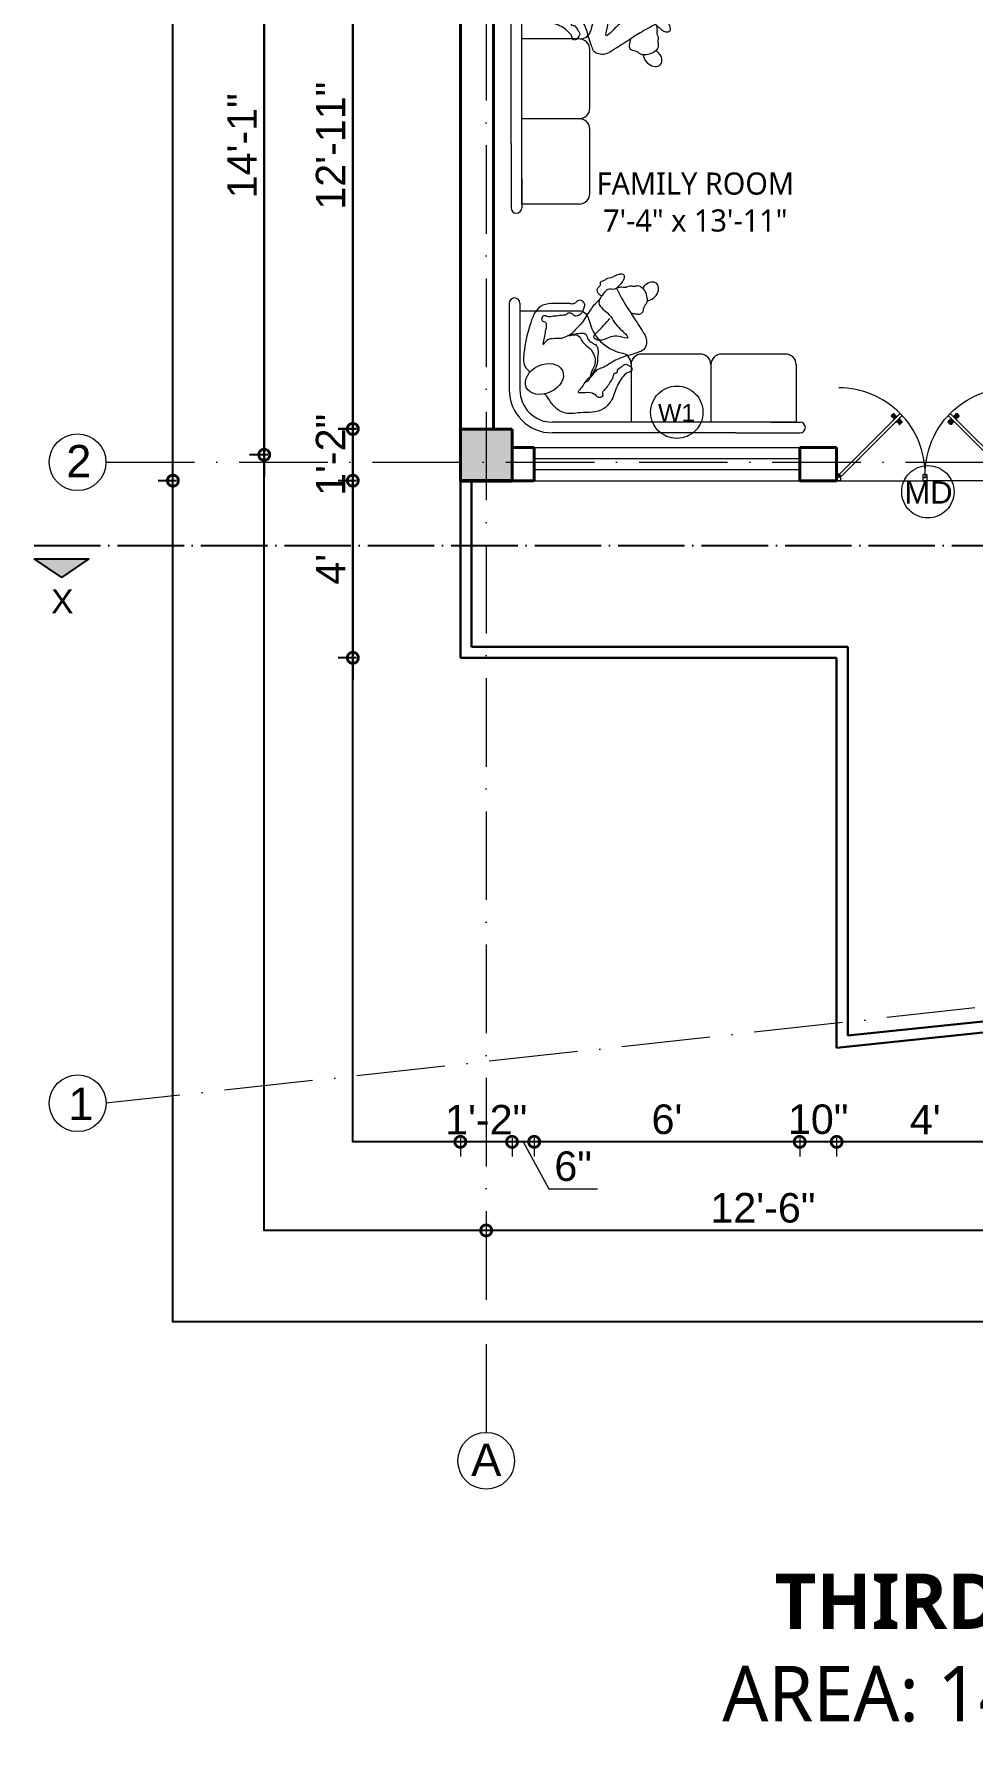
# Model space of a CAD drawing. Header units: inches. Extents: x -71 to 2682309, y -3332 to 801571.
# Drawn here: x 2657460.9 to 2657715.2, y 800503.8 to 800966 of the extents above; entities that cross this region are included whole.
import ezdxf

# ---------------------------------------------------------------- set-up
doc = ezdxf.new("R2010")
doc.units = ezdxf.units.IN
doc.header["$MEASUREMENT"] = 0
doc.header["$PDMODE"] = 99
for name, pattern in [('ACAD_ISO04W100', [30, 24, -3, 0, -3]), ('ACAD_ISO10W100', [18, 12, -3, 0, -3]), ('SOLID', [0])]:
    doc.linetypes.add(name, pattern=pattern)
for name, color, linetype in [('Column & Beam', 7, 'Continuous'), ('HACTH', 7, 'Continuous'), ('lettring', 7, 'Continuous'), ('text EA', 7, 'Continuous')]:
    doc.layers.add(name, color=color, linetype=linetype)
for name, color, linetype, lineweight in [('CONC. OUTLINE RA', 150, 'Continuous', 40), ('dimension EA', 251, 'Continuous', 5), ('ele 4', 114, 'Continuous', 9), ('elev 2', 20, 'Continuous', 25), ('FIXTURES', 23, 'Continuous', 9), ('HATCH RA', 8, 'Continuous', 9), ('PUERTAS', 7, 'Continuous', 13), ('Text', 7, 'Continuous', 20), ('TEXT RA', 254, 'Continuous', 20), ('TEXTURE EA', 8, 'ACAD_ISO10W100', 9), ('wall EA', 24, 'Continuous', 40), ('WALL RA', 42, 'Continuous', 50), ('WALL__HALF_NEW', 42, 'Continuous', 30), ('Win EA', 114, 'Continuous', 5)]:
    doc.layers.add(name, color=color, linetype=linetype, lineweight=lineweight)
doc.styles.add('EAPL', font='arial.ttf', dxfattribs={"height": 8})
doc.styles.get("Standard").update_dxf_attribs({"font": 'arial.ttf'})
doc.dimstyles.new('EA Copy of 1-8', dxfattribs={"dimtxt": 8, "dimasz": 6, "dimexe": 4, "dimexo": 6, "dimgap": 2, "dimtad": 1, "dimdec": 0, "dimzin": 0, "dimdsep": 46, "dimlunit": 3, "dimtxsty": 'EAPL', "dimblk": 'DOTSMALL', "dimcen": -0.09, "dimdle": 6, "dimclrd": 256, "dimclre": 256, "dimclrt": 256, "dimadec": 0, "dimazin": 0, "dimtfac": 8, "dimtdec": 0, "dimtix": 1, "dimtmove": 0, "dimatfit": 3, "dimldrblk": 'OPEN30', "dimfxl": 1, "dimfxlon": 1, "dimtolj": 1, "dimtzin": 0, "dimlwd": -1, "dimlwe": -1, "dimarcsym": 0})

# ---------------------------------------------------------------- blocks, each defined once
blk = doc.blocks.new('COLUMN')
at = {"layer": 'HACTH', "lineweight": 30, "transparency": 33554541}
h = blk.add_hatch(color=256, dxfattribs=at)
h.dxf.hatch_style = 1
h.paths.add_polyline_path([(2659104.19, 784576.38), (2659090.19, 784576.38), (2659090.19, 784562.38), (2659104.19, 784562.38)])
at = {"layer": 'CONC. OUTLINE RA'}
blk.add_lwpolyline([(2659090.19, 784576.38), (2659104.19, 784576.38), (2659104.19, 784562.38), (2659090.19, 784562.38)], close=True, dxfattribs=at)
blk = doc.blocks.new('3ft')
at = {"layer": 'PUERTAS', "color": 6}
for p, q in [((1.01, 2.52), (25.23, 26.74)), ((26.05, 25.92), (1.77, 1.64)), ((26.05, 25.92), (25.23, 26.74)), ((0, 2.4), (0, 0)), ((0.72, 2.4), (0, 2.4)), ((1.6, 0), (0, 0)), ((0.72, 1.52), (0.72, 2.44)), ((0.8, 1.52), (0.72, 1.52)), ((0.8, 1.52), (0.8, 2.41)), ((0.8, 1.2), (0.8, 1.52)), ((1.6, 1.2), (0.8, 1.2)), ((1.57, 1.84), (0.94, 2.47)), ((1.63, 1.89), (0.97, 2.55)), ((1.63, 1.89), (1.57, 1.84)), ((1.77, 1.64), (1.57, 1.84)), ((1.6, 0), (1.6, 1.2)), ((34.4, 0), (34.4, 1.2)), ((34.4, 1.2), (35.2, 1.2)), ((34.4, 0), (36, 0)), ((35.2, 1.2), (35.2, 2.4)), ((35.2, 2.4), (36, 2.4)), ((36, 0), (36, 2.4))]:
    blk.add_line(p, q, dxfattribs=at)
at = {"layer": 'PUERTAS', "color": 8}
for p, q in [((22.57, 24.94), (21.65, 25.68)), ((22.63, 24.99), (21.69, 25.75)), ((22.74, 25.1), (21.84, 25.9)), ((22.13, 26.28), (21.98, 26.13)), ((22.88, 25.24), (22.01, 26.06)), ((22.13, 26.28), (22.27, 26.42)), ((22.29, 26.41), (22.27, 26.42)), ((23.16, 25.52), (22.34, 26.39)), ((23.3, 25.66), (22.5, 26.56)), ((23.41, 25.77), (22.65, 26.71)), ((22.69, 24.32), (23.02, 24.83)), ((23.46, 25.83), (22.72, 26.75)), ((22.95, 24.96), (22.84, 25.07)), ((22.98, 24.99), (22.86, 25.1)), ((23.03, 25.04), (22.91, 25.15)), ((22.91, 24.53), (23.1, 24.91)), ((23.11, 25.12), (22.99, 25.23)), ((23.13, 24.76), (23.18, 24.99)), ((23.28, 25.3), (23.17, 25.41)), ((23.36, 25.37), (23.25, 25.49)), ((23.31, 24.94), (23.28, 25.08)), ((23.41, 25.43), (23.3, 25.54)), ((23.46, 25.09), (23.32, 25.13)), ((23.44, 25.45), (23.33, 25.56)), ((23.64, 25.27), (23.41, 25.22)), ((23.87, 25.49), (23.49, 25.3)), ((24.08, 25.71), (23.57, 25.38)), ((23.63, 23.38), (24.14, 23.72)), ((23.84, 23.6), (24.22, 23.79)), ((24.07, 23.82), (24.3, 23.88)), ((24.25, 24), (24.39, 23.97)), ((24.25, 23.26), (24.99, 22.34)), ((24.27, 23.64), (24.38, 23.53)), ((24.3, 23.67), (24.41, 23.56)), ((24.3, 23.32), (25.06, 22.38)), ((24.35, 23.72), (24.46, 23.61)), ((24.4, 24.15), (24.43, 24.01)), ((24.41, 23.43), (25.2, 22.53)), ((24.43, 23.8), (24.54, 23.69)), ((24.58, 24.33), (24.52, 24.1)), ((24.55, 23.57), (25.37, 22.7)), ((24.6, 23.97), (24.72, 23.86)), ((24.8, 24.56), (24.61, 24.18)), ((25.02, 24.77), (24.68, 24.26)), ((24.68, 24.05), (24.79, 23.94)), ((24.73, 24.1), (24.85, 23.99)), ((24.76, 24.13), (24.87, 24.02)), ((24.83, 23.85), (25.7, 23.03)), ((24.97, 23.99), (25.87, 23.2)), ((25.08, 24.1), (26.02, 23.34)), ((25.14, 24.15), (26.06, 23.41)), ((25.58, 22.82), (25.43, 22.67)), ((25.58, 22.82), (25.73, 22.97)), ((25.72, 22.98), (25.73, 22.97)), ((0, 0), (36, 0))]:
    blk.add_line(p, q, dxfattribs=at)
at = {"layer": 'PUERTAS', "color": 1}
for p, q in [((21.67, 25.73), (22.17, 26.23)), ((22.49, 24.95), (21.67, 25.61)), ((21.7, 25.82), (22.14, 26.26)), ((21.73, 25.79), (21.7, 25.82)), ((22.58, 26.7), (22.14, 26.26)), ((22.67, 26.73), (22.17, 26.23)), ((22.61, 26.67), (22.58, 26.7)), ((22.6, 24.96), (23.02, 25.38)), ((22.61, 24.25), (22.92, 24.72)), ((22.62, 24.13), (22.61, 24.14)), ((22.7, 25.07), (22.71, 25.06)), ((23.45, 25.91), (22.79, 26.73)), ((22.82, 25.06), (23.08, 25.32)), ((22.94, 24.95), (22.83, 25.07)), ((22.92, 24.72), (22.92, 24.72)), ((22.93, 24.94), (23.19, 25.21)), ((22.93, 24.84), (22.93, 24.83)), ((23.44, 25.81), (23.02, 25.38)), ((23.34, 25.58), (23.08, 25.32)), ((23.46, 25.47), (23.19, 25.21)), ((23.33, 25.7), (23.34, 25.69)), ((23.45, 25.46), (23.33, 25.57)), ((23.44, 23.31), (23.45, 23.3)), ((23.56, 23.3), (24.03, 23.61)), ((23.57, 25.47), (23.57, 25.47)), ((24.15, 25.79), (23.68, 25.48)), ((23.68, 25.48), (23.68, 25.48)), ((24.03, 23.61), (24.03, 23.62)), ((24.14, 23.62), (24.14, 23.62)), ((24.25, 23.62), (24.51, 23.89)), ((24.27, 25.78), (24.26, 25.79)), ((24.26, 23.29), (24.69, 23.71)), ((24.26, 23.63), (24.37, 23.52)), ((24.26, 23.18), (24.92, 22.37)), ((24.37, 23.52), (24.63, 23.77)), ((24.37, 23.4), (24.37, 23.4)), ((24.78, 24.15), (24.51, 23.89)), ((24.89, 24.03), (24.63, 23.77)), ((25.11, 24.14), (24.69, 23.71)), ((24.77, 24.14), (24.88, 24.03)), ((24.79, 24.38), (24.78, 24.37)), ((24.78, 24.26), (24.78, 24.26)), ((25.1, 24.84), (24.79, 24.38)), ((25, 24.03), (25, 24.03)), ((25.04, 22.36), (25.54, 22.86)), ((25.09, 24.96), (25.1, 24.95)), ((25.1, 22.42), (25.13, 22.39)), ((25.13, 22.39), (25.57, 22.83)), ((25.22, 24.14), (26.03, 23.48)), ((26.04, 23.37), (25.54, 22.86)), ((26.01, 23.27), (25.57, 22.83)), ((25.98, 23.3), (26.01, 23.27))]:
    blk.add_line(p, q, dxfattribs=at)
at = {"layer": 'PUERTAS', "color": 2}
for p, q in [((21.99, 26.11), (21.98, 26.13)), ((25.42, 22.68), (25.43, 22.67))]:
    blk.add_line(p, q, dxfattribs=at)
at = {"layer": 'PUERTAS', "color": 6}
for radius in [0.155, 0.0752]:
    blk.add_circle((0.82, 2.56), radius, dxfattribs=at)
blk.add_arc((0.82, 2.56), 34.38, 359.72845, 90.03333, dxfattribs=at)
at = {"layer": 'PUERTAS', "color": 1}
for centre, start, end in [((22.54, 25.01), 231.07637, 315), ((22.67, 24.2), 135, 225), ((22.73, 26.68), 38.92363, 135), ((22.77, 25.12), 225, 315), ((22.99, 24.89), 135, 219.74275), ((22.87, 24.78), 315, 39.74275), ((23.28, 25.63), 315, 45), ((23.39, 25.86), 315, 38.92363), ((23.51, 23.36), 225, 315), ((23.51, 25.41), 50.25725, 135), ((23.62, 25.53), 230.25725, 315), ((24.09, 23.56), 50.25725, 135), ((24.2, 23.68), 230.25725, 315), ((24.2, 25.73), 45, 135), ((24.32, 23.23), 135, 218.92363), ((24.42, 23.46), 135, 225), ((24.84, 24.31), 135, 219.74275), ((24.72, 24.21), 315, 39.74275), ((24.94, 23.98), 45, 135), ((24.98, 22.42), 218.92363, 315), ((25.04, 24.89), 315, 45), ((25.17, 24.08), 51.07637, 135), ((25.98, 23.42), 315, 51.07637)]:
    blk.add_arc(centre, 0.08, start, end, dxfattribs=at)
blk = doc.blocks.new('*U327')
at = {"color": 3, "xscale": -1}
blk.add_blockref('3ft', (42, 0), dxfattribs=at)
blk = doc.blocks.new('_DotSmall')
at = {"color": 0, "linetype": 'ByBlock', "const_width": 0.5}
blk.add_lwpolyline([(-0.0625, 0, 1), (0.0625, 0, 1)], format="xyb", close=True, dxfattribs=at)
blk = doc.blocks.new('*D369')
at = {"layer": 'Defpoints', "color": 0, "transparency": 16777216}
for p in [(2657576.34, 800849.53), (2657590.34, 800849.53), (2657590.34, 800665.87)]:
    blk.add_point(p, dxfattribs=at)
at = {"layer": 'dimension EA', "transparency": 16777216}
for p, q in [((2657576.34, 800665.87), (2657570.34, 800665.87)), ((2657576.34, 800666.87), (2657576.34, 800661.87)), ((2657576.34, 800665.87), (2657590.34, 800665.87)), ((2657590.34, 800666.87), (2657590.34, 800661.87)), ((2657590.34, 800665.87), (2657596.34, 800665.87))]:
    blk.add_line(p, q, dxfattribs=at)
at = {"layer": 'dimension EA', "transparency": 16777216, "xscale": 6, "yscale": 6, "zscale": 6}
blk.add_blockref('_DotSmall', (2657576.34, 800665.87), dxfattribs=at)
at = {"layer": 'dimension EA', "transparency": 16777216, "xscale": 6, "yscale": 6, "zscale": 6, "rotation": 180}
blk.add_blockref('_DotSmall', (2657590.34, 800665.87), dxfattribs=at)
at = {"layer": 'dimension EA', "transparency": 16777216, "insert": (2657583.34, 800671.88), "char_height": 8, "attachment_point": 5, "style": 'EAPL'}
blk.add_mtext('\\A1;1\'-2"', dxfattribs=at)
blk = doc.blocks.new('_Open30')
at = {"color": 0, "linetype": 'ByBlock', "lineweight": -2}
for p, q in [((-1, 0.268), (0, 0)), ((0, 0), (-1, -0.268)), ((0, 0), (-1, 0))]:
    blk.add_line(p, q, dxfattribs=at)
blk = doc.blocks.new('*D370')
at = {"layer": 'Defpoints', "color": 0, "transparency": 16777216}
for p in [(2657590.34, 800849.53), (2657596.34, 800849.53), (2657596.34, 800665.87)]:
    blk.add_point(p, dxfattribs=at)
at = {"layer": 'dimension EA', "transparency": 16777216}
for p, q in [((2657584.34, 800665.87), (2657602.34, 800665.87)), ((2657590.34, 800666.87), (2657590.34, 800661.87)), ((2657593.34, 800665.87), (2657600.27, 800653.14)), ((2657596.34, 800666.87), (2657596.34, 800661.87)), ((2657600.27, 800653.14), (2657613.5, 800653.14))]:
    blk.add_line(p, q, dxfattribs=at)
at = {"layer": 'dimension EA', "transparency": 16777216, "xscale": 6, "yscale": 6, "zscale": 6, "rotation": 180}
blk.add_blockref('_DotSmall', (2657590.34, 800665.87), dxfattribs=at)
at = {"layer": 'dimension EA', "transparency": 16777216, "xscale": 6, "yscale": 6, "zscale": 6}
blk.add_blockref('_DotSmall', (2657596.34, 800665.87), dxfattribs=at)
at = {"layer": 'dimension EA', "transparency": 16777216, "insert": (2657606.89, 800659.23), "char_height": 8, "attachment_point": 5, "style": 'EAPL'}
blk.add_mtext('\\A1;6"', dxfattribs=at)
blk = doc.blocks.new('*D371')
at = {"layer": 'Defpoints', "color": 0, "transparency": 16777216}
for p in [(2657596.34, 800849.53), (2657668.27, 800849.53), (2657668.27, 800665.87)]:
    blk.add_point(p, dxfattribs=at)
at = {"layer": 'dimension EA', "transparency": 16777216}
for p, q in [((2657590.34, 800665.87), (2657674.27, 800665.87)), ((2657596.34, 800666.87), (2657596.34, 800661.87)), ((2657668.27, 800666.87), (2657668.27, 800661.87))]:
    blk.add_line(p, q, dxfattribs=at)
at = {"layer": 'dimension EA', "transparency": 16777216, "xscale": 6, "yscale": 6, "zscale": 6, "rotation": 180}
blk.add_blockref('_DotSmall', (2657596.34, 800665.87), dxfattribs=at)
at = {"layer": 'dimension EA', "transparency": 16777216, "xscale": 6, "yscale": 6, "zscale": 6}
blk.add_blockref('_DotSmall', (2657668.27, 800665.87), dxfattribs=at)
at = {"layer": 'dimension EA', "transparency": 16777216, "insert": (2657632.3, 800671.95), "char_height": 8, "attachment_point": 5, "style": 'EAPL'}
blk.add_mtext("\\A1;6'", dxfattribs=at)
blk = doc.blocks.new('*D372')
at = {"layer": 'Defpoints', "color": 0, "transparency": 16777216}
for p in [(2657668.27, 800849.53), (2657678.27, 800849.53), (2657678.27, 800665.87)]:
    blk.add_point(p, dxfattribs=at)
at = {"layer": 'dimension EA', "transparency": 16777216}
for p, q in [((2657668.27, 800665.87), (2657662.27, 800665.87)), ((2657668.27, 800666.87), (2657668.27, 800661.87)), ((2657668.27, 800665.87), (2657678.27, 800665.87)), ((2657678.27, 800666.87), (2657678.27, 800661.87)), ((2657678.27, 800665.87), (2657684.27, 800665.87))]:
    blk.add_line(p, q, dxfattribs=at)
at = {"layer": 'dimension EA', "transparency": 16777216, "xscale": 6, "yscale": 6, "zscale": 6}
blk.add_blockref('_DotSmall', (2657668.27, 800665.87), dxfattribs=at)
at = {"layer": 'dimension EA', "transparency": 16777216, "xscale": 6, "yscale": 6, "zscale": 6, "rotation": 180}
blk.add_blockref('_DotSmall', (2657678.27, 800665.87), dxfattribs=at)
at = {"layer": 'dimension EA', "transparency": 16777216, "insert": (2657673.27, 800671.95), "char_height": 8, "attachment_point": 5, "style": 'EAPL'}
blk.add_mtext('\\A1;10"', dxfattribs=at)
blk = doc.blocks.new('*D373')
at = {"layer": 'Defpoints', "color": 0, "transparency": 16777216}
for p in [(2657678.27, 800849.53), (2657726.27, 800849.53), (2657726.27, 800665.87)]:
    blk.add_point(p, dxfattribs=at)
at = {"layer": 'dimension EA', "transparency": 16777216}
for p, q in [((2657672.27, 800665.87), (2657732.27, 800665.87)), ((2657678.27, 800666.87), (2657678.27, 800661.87)), ((2657726.27, 800666.87), (2657726.27, 800661.87))]:
    blk.add_line(p, q, dxfattribs=at)
at = {"layer": 'dimension EA', "transparency": 16777216, "xscale": 6, "yscale": 6, "zscale": 6, "rotation": 180}
blk.add_blockref('_DotSmall', (2657678.27, 800665.87), dxfattribs=at)
at = {"layer": 'dimension EA', "transparency": 16777216, "xscale": 6, "yscale": 6, "zscale": 6}
blk.add_blockref('_DotSmall', (2657726.27, 800665.87), dxfattribs=at)
at = {"layer": 'dimension EA', "transparency": 16777216, "insert": (2657702.27, 800671.87), "char_height": 8, "attachment_point": 5, "style": 'EAPL'}
blk.add_mtext("\\A1;4'", dxfattribs=at)
blk = doc.blocks.new('*D377')
at = {"layer": 'Defpoints', "color": 0, "transparency": 16777216}
for p in [(2657583.34, 800849.53), (2657733.27, 800702.37), (2657733.27, 800641.87)]:
    blk.add_point(p, dxfattribs=at)
at = {"layer": 'dimension EA', "transparency": 16777216}
for p, q in [((2657577.34, 800641.87), (2657739.27, 800641.87)), ((2657583.34, 800642.87), (2657583.34, 800637.87)), ((2657733.27, 800642.87), (2657733.27, 800637.87))]:
    blk.add_line(p, q, dxfattribs=at)
at = {"layer": 'dimension EA', "transparency": 16777216, "xscale": 6, "yscale": 6, "zscale": 6, "rotation": 180}
blk.add_blockref('_DotSmall', (2657583.34, 800641.87), dxfattribs=at)
at = {"layer": 'dimension EA', "transparency": 16777216, "xscale": 6, "yscale": 6, "zscale": 6}
blk.add_blockref('_DotSmall', (2657733.27, 800641.87), dxfattribs=at)
at = {"layer": 'dimension EA', "transparency": 16777216, "insert": (2657658.3, 800647.95), "char_height": 8, "attachment_point": 5, "style": 'EAPL'}
blk.add_mtext('\\A1;12\'-6"', dxfattribs=at)
blk = doc.blocks.new('SDM')
at = {"lineweight": 9}
for p, q in [((145581.57, -43580.35), (145558.51, -43580.35)), ((145581.57, -43583.21), (145558.51, -43583.21)), ((145579.51, -43598.48), (145579.51, -43583.21)), ((145579.51, -43598.48), (145579.51, -43583.21)), ((145547.05, -43640.66), (145547.05, -43591.8)), ((145547.05, -43640.66), (145547.05, -43591.8)), ((145549.92, -43640.73), (145549.92, -43591.8)), ((145549.92, -43656.78), (145549.92, -43591.8)), ((145565.19, -43612.8), (145549.92, -43612.8)), ((145565.19, -43612.8), (145549.92, -43612.8)), ((145568.05, -43631.19), (145568.05, -43615.66)), ((145568.05, -43631.19), (145568.05, -43615.66)), ((145565.19, -43634.05), (145549.92, -43634.05)), ((145565.19, -43634.05), (145549.92, -43634.05)), ((145568.05, -43653.91), (145568.05, -43636.91)), ((145547.05, -43640.66), (145547.05, -43657.79)), ((145549.92, -43650.09), (145549.92, -43657.79)), ((145565.19, -43656.78), (145549.92, -43656.78)), ((145565.19, -43656.78), (145549.92, -43656.78))]:
    blk.add_line(p, q, dxfattribs=at)
blk.add_line((145556.59, -43604.83), (145557.09, -43605.35))
for centre, radius, start, end in [((145558.51, -43591.8), 11.45, 90, 180), ((145558.51, -43591.8), 11.45, 90, 180), ((145558.51, -43591.8), 8.59, 90, 180), ((145558.51, -43591.8), 8.59, 90, 180), ((145581.57, -43581.78), 1.43, 270, 90), ((145579.51, -43612.8), 11.45, 101.537, 168.463), ((145576.8, -43598.87), 2.73, 278.7148, 8.2689), ((145565.48, -43609.94), 2.86, 270, 348.463), ((145565.48, -43609.94), 2.86, 270, 348.463), ((145565.19, -43615.66), 2.86, 0, 90), ((145565.19, -43615.66), 2.86, 0, 90), ((145565.19, -43631.19), 2.86, 270, 0), ((145565.19, -43631.19), 2.86, 270, 0), ((145565.19, -43636.91), 2.86, 0, 90), ((145565.19, -43636.91), 2.86, 0, 90), ((145565.19, -43653.91), 2.86, 270, 0), ((145565.19, -43653.91), 2.86, 270, 0)]:
    blk.add_arc(centre, radius, start, end, dxfattribs=at)
blk.add_arc((145548.49, -43657.79), 1.43, 180, 0)
blk.add_ellipse((145561.42, -43589.72), major_axis=(2.23, -4.81), ratio=0.720355, dxfattribs=at)
blk.add_ellipse((145584.78, -43617.77), major_axis=(2.08, -1.83), ratio=0.724723, start_param=3.724097, end_param=8.077763, dxfattribs=at)
for points, knots in [([(145582.66, -43604.49), (145581.89, -43603.69), (145580.09, -43601.85), (145576.85, -43600.27), (145574.76, -43598.23), (145573.51, -43597.01), (145572.75, -43595.77), (145571.76, -43593.51), (145572.65, -43590.72), (145569.82, -43589.03), (145573.06, -43589.94), (145574.37, -43590.04), (145576.54, -43590.65), (145576.71, -43588.71), (145578.82, -43589.38), (145577.83, -43590.8), (145578.25, -43591.89), (145578.23, -43593.26), (145578.53, -43594.3), (145578.44, -43595.46), (145579.16, -43596.04), (145579.01, -43597.14), (145578.14, -43597.7), (145578.34, -43598.67), (145578.82, -43599.66), (145579.99, -43600.15), (145581.12, -43600.6), (145582.03, -43600.15), (145582.69, -43599.11), (145581.99, -43598.22), (145581.5, -43597.72), (145581.31, -43597.2), (145581.61, -43596.3), (145581.35, -43593.41), (145582.12, -43587.99), (145574.83, -43585.48), (145569.79, -43584.26), (145564.84, -43584.02), (145563.64, -43585.5), (145563.31, -43585.92)], [0, 0, 0, 0, 3.325846, 7.670134, 10.624116, 12.038265, 12.889845, 14.971214, 19.344642, 20.120435, 22.38686, 24.122183, 26.004207, 27.016886, 28.504809, 29.576653, 31.062957, 31.871648, 33.645407, 34.323323, 35.174903, 36.105505, 37.177588, 37.855503, 38.814461, 40.422275, 41.495341, 42.271134, 43.283734, 44.722228, 45.098363, 45.395714, 46.326316, 47.794737, 54.212165, 59.995624, 67.491179, 71.461404, 73.033279, 73.033279, 73.033279, 73.033279]), ([(145585.61, -43608.88), (145584.2, -43609.62), (145581.58, -43611), (145577.76, -43613.56), (145574.67, -43615.51), (145571.84, -43617.27), (145569.02, -43616.63), (145568.58, -43614.68), (145567.89, -43613.21), (145567.43, -43610.81), (145566.17, -43607.96), (145564.47, -43605.67), (145563.86, -43603.28), (145562.06, -43602.41), (145561.18, -43600.81), (145559.78, -43600.07), (145558.85, -43599.46), (145557.64, -43598.16), (145557.94, -43601.13), (145557.88, -43602.41), (145557.12, -43603.41), (145556.56, -43603.91), (145556.45, -43604.73), (145556.99, -43605.58), (145557.87, -43605), (145559.03, -43606.43), (145560.5, -43607.17), (145561.91, -43608.16), (145563.13, -43608.26), (145562.97, -43609.25), (145564.07, -43609.05), (145564.5, -43610.05), (145565.06, -43610.71), (145565.52, -43611.57), (145564.92, -43612.2), (145564.69, -43612.89), (145564.15, -43613.06), (145563.63, -43613.05), (145563.29, -43612.55), (145563.23, -43611.94), (145562.13, -43610.48), (145559.48, -43608.81), (145555.77, -43607.96), (145552.34, -43604.66), (145552.67, -43599.88), (145551.7, -43594.36), (145554.84, -43591.55), (145556.97, -43590.33), (145557.37, -43589.79), (145557.51, -43589.6)], [0, 0, 0, 0, 4.757835, 8.871596, 13.795995, 15.703378, 18.874355, 20.333078, 21.393776, 23.787848, 27.593012, 30.637122, 32.309739, 34.63565, 36.117002, 37.663703, 39.119172, 39.874687, 41.758796, 44.064105, 44.674646, 45.429733, 46.26714, 47.007713, 47.770706, 48.615291, 51.760073, 52.888557, 54.017041, 54.448664, 55.189599, 56.303165, 57.268571, 57.970993, 58.865489, 59.567911, 60.036322, 60.455576, 61.048101, 61.611799, 62.282373, 66.362929, 70.738851, 73.568952, 79.766702, 84.1832, 89.528267, 90.789581, 91.513321, 91.513321, 91.513321, 91.513321]), ([(145572.91, -43596.32), (145573.15, -43597.2), (145573.59, -43598.88), (145570.97, -43599.75), (145569.92, -43601.66), (145567.96, -43603), (145565.7, -43603.56), (145563.97, -43602.46), (145562.46, -43601.92), (145560.82, -43601.64), (145560.56, -43600.79), (145560.51, -43600.48)], [0, 0, 0, 0, 2.449131, 4.69274, 7.226306, 9.206901, 12.10049, 13.868805, 15.405753, 17.351833, 18.303342, 18.303342, 18.303342, 18.303342]), ([(145573.13, -43595.99), (145573.34, -43597.2), (145573.6, -43598.63), (145573.65, -43600.85), (145571.96, -43601.1), (145571.06, -43602.32), (145570.52, -43603.6), (145569.01, -43604.19), (145567.26, -43603.83), (145565.11, -43603.86), (145563.48, -43602.93), (145562.55, -43602.24), (145562.17, -43601.95)], [0, 0, 0, 0, 3.818851, 4.526346, 6.049201, 7.818838, 9.005706, 10.038026, 12.347087, 14.294969, 16.367357, 17.79478, 17.79478, 17.79478, 17.79478]), ([(145583.56, -43604.85), (145583.86, -43604.46), (145584.32, -43603.85), (145585.5, -43603.71), (145585.93, -43604.25), (145586.44, -43604.74), (145587.38, -43604.44), (145587.54, -43605.6), (145588.37, -43606.43), (145588.36, -43607.82), (145589.16, -43608.75), (145589.35, -43609.49), (145589.4, -43610.07), (145589.47, -43610.92), (145588.28, -43611.08), (145587.39, -43610.56), (145586.55, -43609.9), (145585.83, -43609.16), (145585.02, -43608.15), (145585.62, -43606.75), (145584.63, -43605.68), (145583.67, -43605.2), (145582.86, -43604.42), (145580.6, -43603.89), (145579.14, -43606.97), (145576.49, -43608.25), (145574.89, -43609.71), (145573.86, -43610.95), (145571.67, -43612.84), (145573.45, -43608.47), (145572.22, -43606.57), (145571.59, -43604.43), (145571.85, -43603.27), (145572.93, -43602.7), (145574.74, -43604.8), (145576.28, -43606.09), (145577.57, -43607.16)], [0, 0, 0, 0, 1.413911, 2.223451, 3.110756, 3.345147, 4.273579, 5.232538, 6.084118, 7.812651, 8.956683, 9.672739, 10.024535, 10.760551, 11.83593, 12.67758, 13.932597, 14.9716, 15.823306, 17.620444, 18.646588, 19.817059, 20.889812, 21.962679, 26.196297, 28.649123, 31.002252, 32.332218, 34.121838, 36.518503, 40.555506, 41.816824, 43.042534, 43.818327, 44.89108, 50.212658, 50.212658, 50.212658, 50.212658]), ([(145585.57, -43608.87), (145585.86, -43609.68), (145586.02, -43610.25), (145585.68, -43611.33), (145586.43, -43612.31), (145586, -43613.51), (145586.5, -43614.71), (145585.66, -43616.03), (145584.3, -43616.79), (145582.95, -43617.09), (145581.52, -43617.06), (145580.62, -43615.91), (145579.07, -43616.07), (145578.48, -43614.8), (145578.77, -43613.79), (145578.84, -43613.04), (145578.95, -43612.75)], [0, 0, 0, 0, 1.018713, 1.858353, 3.365839, 4.34542, 5.635641, 7.143048, 8.739637, 10.511534, 11.492244, 13.058156, 14.62439, 15.633938, 16.893399, 17.90899, 17.90899, 17.90899, 17.90899])]:
    blk.add_open_spline(points, degree=3, knots=knots, dxfattribs=at)
blk = doc.blocks.new('*D592')
at = {"layer": 'Defpoints', "color": 0, "transparency": 16777216}
for p in [(2657576.36, 800859.02), (2657547.22, 800845.02), (2657576.36, 800845.02)]:
    blk.add_point(p, dxfattribs=at)
at = {"layer": 'lettring', "transparency": 16777216}
for p, q in [((2657547.22, 800859.02), (2657547.22, 800865.02)), ((2657548.22, 800859.02), (2657543.22, 800859.02)), ((2657547.22, 800859.02), (2657547.22, 800845.02)), ((2657548.22, 800845.02), (2657543.22, 800845.02)), ((2657547.22, 800845.02), (2657547.22, 800839.02))]:
    blk.add_line(p, q, dxfattribs=at)
at = {"layer": 'lettring', "transparency": 16777216, "xscale": 6, "yscale": 6, "zscale": 6}
for p, rotation in [((2657547.22, 800859.02), 270), ((2657547.22, 800845.02), 90)]:
    blk.add_blockref('_DotSmall', p, dxfattribs=dict(at, rotation=rotation))
at = {"layer": 'lettring', "transparency": 16777216, "insert": (2657541.2, 800852.02), "char_height": 8, "attachment_point": 5, "rotation": 90, "style": 'EAPL'}
blk.add_mtext('\\A1;1\'-2"', dxfattribs=at)
blk = doc.blocks.new('*D595')
at = {"layer": 'Defpoints', "color": 0, "transparency": 16777216}
for p in [(2657583.36, 801019.48), (2657523.22, 800852.02), (2657583.36, 800852.02)]:
    blk.add_point(p, dxfattribs=at)
at = {"layer": 'lettring', "transparency": 16777216}
for p, q in [((2657523.22, 801025.48), (2657523.22, 800846.02)), ((2657524.22, 801019.48), (2657519.22, 801019.48)), ((2657524.22, 800852.02), (2657519.22, 800852.02))]:
    blk.add_line(p, q, dxfattribs=at)
at = {"layer": 'lettring', "transparency": 16777216, "xscale": 6, "yscale": 6, "zscale": 6}
for p, rotation in [((2657523.22, 801019.48), 90), ((2657523.22, 800852.02), 270)]:
    blk.add_blockref('_DotSmall', p, dxfattribs=dict(at, rotation=rotation))
at = {"layer": 'lettring', "transparency": 16777216, "insert": (2657517.2, 800935.75), "char_height": 8, "attachment_point": 5, "rotation": 90, "style": 'EAPL'}
blk.add_mtext('\\A1;14\'-1"', dxfattribs=at)
blk = doc.blocks.new('*D596')
at = {"layer": 'Defpoints', "color": 0, "transparency": 16777216}
for p in [(2657498.48, 801319.52), (2657576.36, 801319.52), (2657576.36, 800845.02)]:
    blk.add_point(p, dxfattribs=at)
at = {"layer": 'lettring', "transparency": 16777216}
for p, q in [((2657498.48, 800839.02), (2657498.48, 801325.52)), ((2657499.48, 801319.52), (2657494.48, 801319.52)), ((2657499.48, 800845.02), (2657494.48, 800845.02))]:
    blk.add_line(p, q, dxfattribs=at)
at = {"layer": 'lettring', "transparency": 16777216, "xscale": 6, "yscale": 6, "zscale": 6}
for p, rotation in [((2657498.48, 801319.52), 90), ((2657498.48, 800845.02), 270)]:
    blk.add_blockref('_DotSmall', p, dxfattribs=dict(at, rotation=rotation))
at = {"layer": 'lettring', "transparency": 16777216, "insert": (2657492.39, 801082.27), "char_height": 8, "attachment_point": 5, "rotation": 90, "style": 'EAPL'}
blk.add_mtext('\\A1;39\'-8"', dxfattribs=at)
blk = doc.blocks.new('*D597')
at = {"layer": 'Defpoints', "color": 0, "transparency": 16777216}
for p in [(2657576.36, 801012.51), (2657547.22, 800859.04), (2657576.36, 800859.04)]:
    blk.add_point(p, dxfattribs=at)
at = {"layer": 'lettring', "transparency": 16777216}
for p, q in [((2657547.22, 801018.51), (2657547.22, 800853.04)), ((2657548.22, 801012.51), (2657543.22, 801012.51)), ((2657548.22, 800859.04), (2657543.22, 800859.04))]:
    blk.add_line(p, q, dxfattribs=at)
at = {"layer": 'lettring', "transparency": 16777216, "xscale": 6, "yscale": 6, "zscale": 6}
for p, rotation in [((2657547.22, 801012.51), 90), ((2657547.22, 800859.04), 270)]:
    blk.add_blockref('_DotSmall', p, dxfattribs=dict(at, rotation=rotation))
at = {"layer": 'lettring', "transparency": 16777216, "insert": (2657541.2, 800935.78), "char_height": 8, "attachment_point": 5, "rotation": 90, "style": 'EAPL'}
blk.add_mtext('\\A1;12\'-11"', dxfattribs=at)
blk = doc.blocks.new('*D605')
at = {"layer": 'Defpoints', "color": 0, "transparency": 16777216}
for p in [(2657576.36, 800845.02), (2657547.22, 800797.02), (2657576.36, 800797.02)]:
    blk.add_point(p, dxfattribs=at)
at = {"layer": 'lettring', "transparency": 16777216}
for p, q in [((2657547.22, 800851.02), (2657547.22, 800791.02)), ((2657548.22, 800845.02), (2657543.22, 800845.02)), ((2657548.22, 800797.02), (2657543.22, 800797.02))]:
    blk.add_line(p, q, dxfattribs=at)
at = {"layer": 'lettring', "transparency": 16777216, "xscale": 6, "yscale": 6, "zscale": 6}
for p, rotation in [((2657547.22, 800845.02), 90), ((2657547.22, 800797.02), 270)]:
    blk.add_blockref('_DotSmall', p, dxfattribs=dict(at, rotation=rotation))
at = {"layer": 'lettring', "transparency": 16777216, "insert": (2657541.22, 800821.02), "char_height": 8, "attachment_point": 5, "rotation": 90, "style": 'EAPL'}
blk.add_mtext("\\A1;4'", dxfattribs=at)

msp = doc.modelspace()

# ---------------------------------------------------------------- hatches: boundary and pattern name
at = {"layer": 'Column & Beam'}
h = msp.add_hatch(color=256, dxfattribs=at)
h.dxf.hatch_style = 1
h.paths.add_polyline_path([(2657475.83, 800823.86), (2657460.89, 800823.86), (2657468.36, 800818.81)])

# ---------------------------------------------------------------- linework, layer by layer
at = {"layer": 'Defpoints'}
for points in [[(2657498.48, 801439.46), (2657983.19, 801439.46), (2657983.19, 800617.13), (2657498.48, 800617.13)], [(2657523.22, 801414.72), (2657958.45, 801414.72), (2657958.45, 800641.87), (2657523.22, 800641.87)], [(2657547.22, 801390.72), (2657934.45, 801390.72), (2657934.45, 800665.87), (2657547.22, 800665.87)]]:
    msp.add_lwpolyline(points, close=True, dxfattribs=at)
at = {"layer": 'ele 4', "linetype": 'SOLID'}
for p, q in [((2657596.34, 800854.02), (2657668.27, 800854.02)), ((2657596.34, 800851.02), (2657668.27, 800851.02)), ((2657596.34, 800848.02), (2657668.27, 800848.02)), ((2657596.34, 800845.02), (2657668.27, 800845.02))]:
    msp.add_line(p, q, dxfattribs=at)
at = {"layer": 'elev 2', "linetype": 'ACAD_ISO04W100', "ltscale": 0.75}
msp.add_line((2657460.89, 800827.45), (2658032.36, 800827.45), dxfattribs=at)
at = {"layer": 'elev 2'}
for p, q in [((2657460.89, 800823.86), (2657475.83, 800823.86)), ((2657468.36, 800818.81), (2657460.89, 800823.86)), ((2657468.36, 800818.81), (2657475.83, 800823.86))]:
    msp.add_line(p, q, dxfattribs=at)
at = {"layer": 'TEXTURE EA', "linetype": 'ACAD_ISO10W100', "ltscale": 2}
for p, q in [((2657583.34, 801441.31), (2657583.34, 800587.14)), ((2657480.34, 800850.02), (2658001.23, 800850.02)), ((2658002.78, 800733.61), (2657480.33, 800676.34))]:
    msp.add_line(p, q, dxfattribs=at)
at = {"layer": 'TEXTURE EA', "linetype": 'ACAD_ISO10W100', "ltscale": 4}
for centre in [(2657634.98, 800863.55), (2657702.98, 800842.02)]:
    msp.add_circle(centre, 7.09, dxfattribs=at)
at = {"layer": 'TEXTURE EA', "linetype": 'ByBlock', "ltscale": 2}
for centre in [(2657472.65, 800850.02), (2657472.7, 800676.34), (2657583.34, 800579.45)]:
    msp.add_circle(centre, 7.69, dxfattribs=at)
at = {"layer": 'wall EA'}
for p, q in [((2657576.34, 800859.02), (2657576.34, 801012.51)), ((2657585.34, 800859.02), (2657585.34, 801012.51)), ((2657590.34, 800854.02), (2657596.34, 800854.02)), ((2657596.34, 800854.02), (2657596.34, 800845.02)), ((2657668.27, 800845.02), (2657668.27, 800854.02)), ((2657668.27, 800854.02), (2657678.27, 800854.02)), ((2657678.27, 800845.02), (2657678.27, 800854.02)), ((2657590.34, 800845.02), (2657596.34, 800845.02)), ((2657668.27, 800845.02), (2657678.27, 800845.02))]:
    msp.add_line(p, q, dxfattribs=at)
at = {"layer": 'WALL RA'}
msp.add_line((2657590.34, 800845.02), (2657576.34, 800845.02), dxfattribs=at)
at = {"layer": 'WALL__HALF_NEW'}
for p, q in [((2657576.34, 800845.02), (2657576.34, 800797.02)), ((2657579.34, 800845.02), (2657579.34, 800800.02)), ((2657681.27, 800800.02), (2657579.34, 800800.02)), ((2657681.27, 800800.02), (2657681.27, 800694.68)), ((2657678.27, 800797.02), (2657576.34, 800797.02)), ((2657678.27, 800797.02), (2657678.27, 800691.35)), ((2657726.27, 800696.38), (2657678.27, 800691.35)), ((2657726.27, 800699.4), (2657681.27, 800694.68))]:
    msp.add_line(p, q, dxfattribs=at)

# ---------------------------------------------------------------- block references
at = {"layer": 'FIXTURES', "xscale": 1.01718384071168, "yscale": 1.01718384071168, "zscale": 1.01718384071168}
msp.add_blockref('SDM', (2509541.96, 845326.94), dxfattribs=at)
at = {"layer": 'FIXTURES', "xscale": 1.01718384071168, "yscale": 1.01718384071168, "zscale": 1.01718384071168, "rotation": 90}
msp.add_blockref('SDM', (2613260.35, 652809.85), dxfattribs=at)
at = {"layer": 'HATCH RA', "lineweight": 30, "rotation": 270}
msp.add_blockref('COLUMN', (1873013.96, 3459949.21), dxfattribs=at)
at = {"layer": 'Win EA', "yscale": 0.6812915640384177, "zscale": 0.6812915640384177}
for p, xscale in [((2657706.89, 800845.02), -0.6812915640384177), ((2657697.62, 800845.02), 0.6812915640384177)]:
    msp.add_blockref('*U327', p, dxfattribs=dict(at, xscale=xscale))

# ---------------------------------------------------------------- texts
at = {"layer": 'Text', "insert": (2657465.46, 800815.61), "char_height": 6.57, "attachment_point": 1}
msp.add_mtext_dynamic_manual_height_columns('X', width=6.5733, gutter_width=32.87, heights=[0], dxfattribs=at)
at = {"layer": 'Text', "insert": (2657756.39, 800526.36), "char_height": 15, "width": 319.1927, "attachment_point": 5}
msp.add_mtext('{\\fTrebuchet MS|b1|i0|c0|p34;THIRD FLOOR PLAN\\P\\fTrebuchet MS|b0|i0|c0|p34; AREA: 1417.17 square ft. }', dxfattribs=at)
at = {"layer": 'text EA', "char_height": 6, "attachment_point": 2}
for s, insert, width in [('{\\fTrebuchet MS|b0|i0|c0|p34;FAMILY ROOM\\P7\'-4" x 13\'-11"}', (2657639.98, 800928.52), 87.9157), ('MD', (2657703.15, 800844.82), 11.1695)]:
    msp.add_mtext(s, dxfattribs=dict(at, insert=insert, width=width))
at = {"layer": 'text EA', "insert": (2657634.92, 800865.79), "char_height": 4.8, "attachment_point": 2}
msp.add_mtext('W1', dxfattribs=at)
at = {"layer": 'TEXT RA', "char_height": 8.76, "attachment_point": 1}
for s, insert in [('2', (2657469.59, 800854.7)), ('1', (2657470.14, 800680.52)), ('A', (2657579.28, 800584.13))]:
    msp.add_mtext_dynamic_manual_height_columns(s, width=8.7644, gutter_width=43.82, heights=[0], dxfattribs=dict(at, insert=insert))

# ---------------------------------------------------------------- dimensions: what is measured, and where the dimension line sits
at = {"layer": 'dimension EA'}
for base, p1, p2, picture, middle in [((2657590.34, 800665.87), (2657576.34, 800849.53), (2657590.34, 800849.53), '*D369', (2657583.34, 800671.88)), ((2657733.27, 800641.87), (2657583.34, 800849.53), (2657733.27, 800702.37), '*D377', (2657658.3, 800647.95))]:
    dim = msp.add_linear_dim(base=base, p1=p1, p2=p2, dimstyle='EA Copy of 1-8', dxfattribs=at)
    dim.commit()
    dim.dimension.update_dxf_attribs({"geometry": picture, "text_midpoint": middle})
dim = msp.add_linear_dim(base=(2657596.34, 800665.87), p1=(2657590.34, 800849.53), p2=(2657596.34, 800849.53), dimstyle='EA Copy of 1-8', override={"dimtmove": 1}, dxfattribs=at)
dim.commit()
dim.dimension.update_dxf_attribs({"geometry": '*D370', "text_midpoint": (2657602.27, 800653.14), "dimtype": 160})
for base, p1, p2, picture, middle in [((2657668.27, 800665.87), (2657596.34, 800849.53), (2657668.27, 800849.53), '*D371', (2657632.3, 800671.95)), ((2657678.27, 800665.87), (2657668.27, 800849.53), (2657678.27, 800849.53), '*D372', (2657673.27, 800671.95)), ((2657726.27, 800665.87), (2657678.27, 800849.53), (2657726.27, 800849.53), '*D373', (2657702.27, 800671.87))]:
    dim = msp.add_linear_dim(base=base, p1=p1, p2=p2, dimstyle='EA Copy of 1-8', override={"dimtmove": 1}, dxfattribs=at)
    dim.commit()
    dim.dimension.update_dxf_attribs({"geometry": picture, "text_midpoint": middle})
at = {"layer": 'lettring'}
for base, p1, p2, text, picture, middle in [((2657498.48, 801319.52), (2657576.36, 800845.02), (2657576.36, 801319.52), '39\'-8"', '*D596', (2657492.39, 801082.27)), ((2657547.22, 800859.04), (2657576.36, 801012.51), (2657576.36, 800859.04), '12\'-11"', '*D597', (2657541.2, 800935.78))]:
    dim = msp.add_linear_dim(base=base, p1=p1, p2=p2, angle=90, text=text, dimstyle='EA Copy of 1-8', dxfattribs=at)
    dim.commit()
    dim.dimension.update_dxf_attribs({"geometry": picture, "text_midpoint": middle})
dim = msp.add_linear_dim(base=(2657523.22, 800852.02), p1=(2657583.36, 801019.48), p2=(2657583.36, 800852.02), angle=90, text='14\'-1"', dimstyle='EA Copy of 1-8', override={"dimtmove": 1}, dxfattribs=at)
dim.commit()
dim.dimension.update_dxf_attribs({"geometry": '*D595', "text_midpoint": (2657517.2, 800935.75)})
for base, p1, p2, picture, middle in [((2657547.22, 800845.02), (2657576.36, 800859.02), (2657576.36, 800845.02), '*D592', (2657541.2, 800852.02)), ((2657547.22, 800797.02), (2657576.36, 800845.02), (2657576.36, 800797.02), '*D605', (2657541.22, 800821.02))]:
    dim = msp.add_linear_dim(base=base, p1=p1, p2=p2, angle=90, dimstyle='EA Copy of 1-8', override={"dimtmove": 1}, dxfattribs=at)
    dim.commit()
    dim.dimension.update_dxf_attribs({"geometry": picture, "text_midpoint": middle})

doc.saveas('drawing.dxf')
